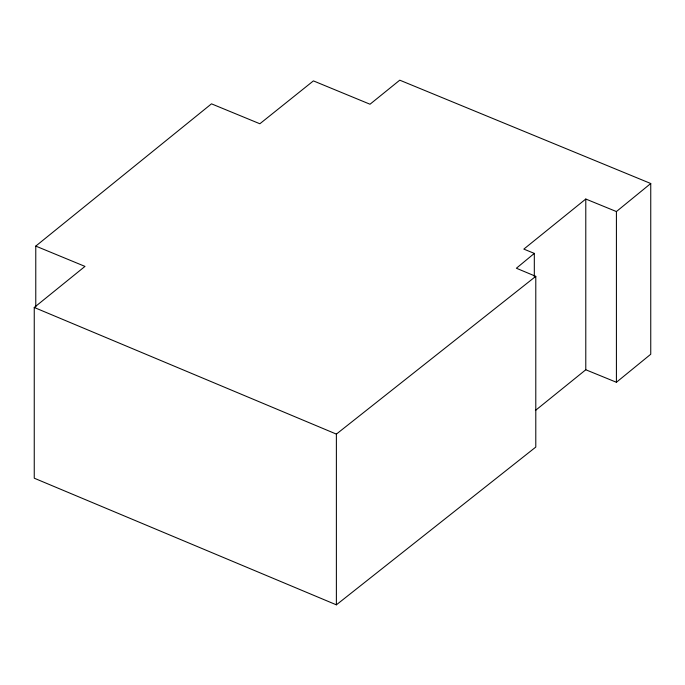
<?xml version="1.0" encoding="UTF-8"?>
<svg xmlns="http://www.w3.org/2000/svg" width="685" height="685" viewBox="0 0 685 685"><rect width="100%" height="100%" fill="white"/><g stroke="black" fill="none" stroke-linecap="round" stroke-linejoin="round"><path stroke-width="1.03" d="M35.774 246.095L211.485 103.837L259.863 123.762L313.413 80.89L370.011 104.231L399.766 80.171L650.75 183.511L616.414 211.554L585.786 199.035L523.828 249.109L534.317 253.399L516.387 268.237L535.79 276.346L535.79 447.074L336.378 604.829L34.25 478.198L34.25 307.471L84.983 266.397L35.774 246.095L35.774 306.914M535.396 410.486L585.786 369.763L616.414 382.273L650.75 354.239L650.75 183.511M336.378 604.829L336.378 434.102L535.79 276.346M34.25 307.471L336.378 434.102M616.414 211.554L616.414 382.273M585.786 199.035L585.786 369.763M534.317 253.399L534.317 276.877"/></g></svg>
